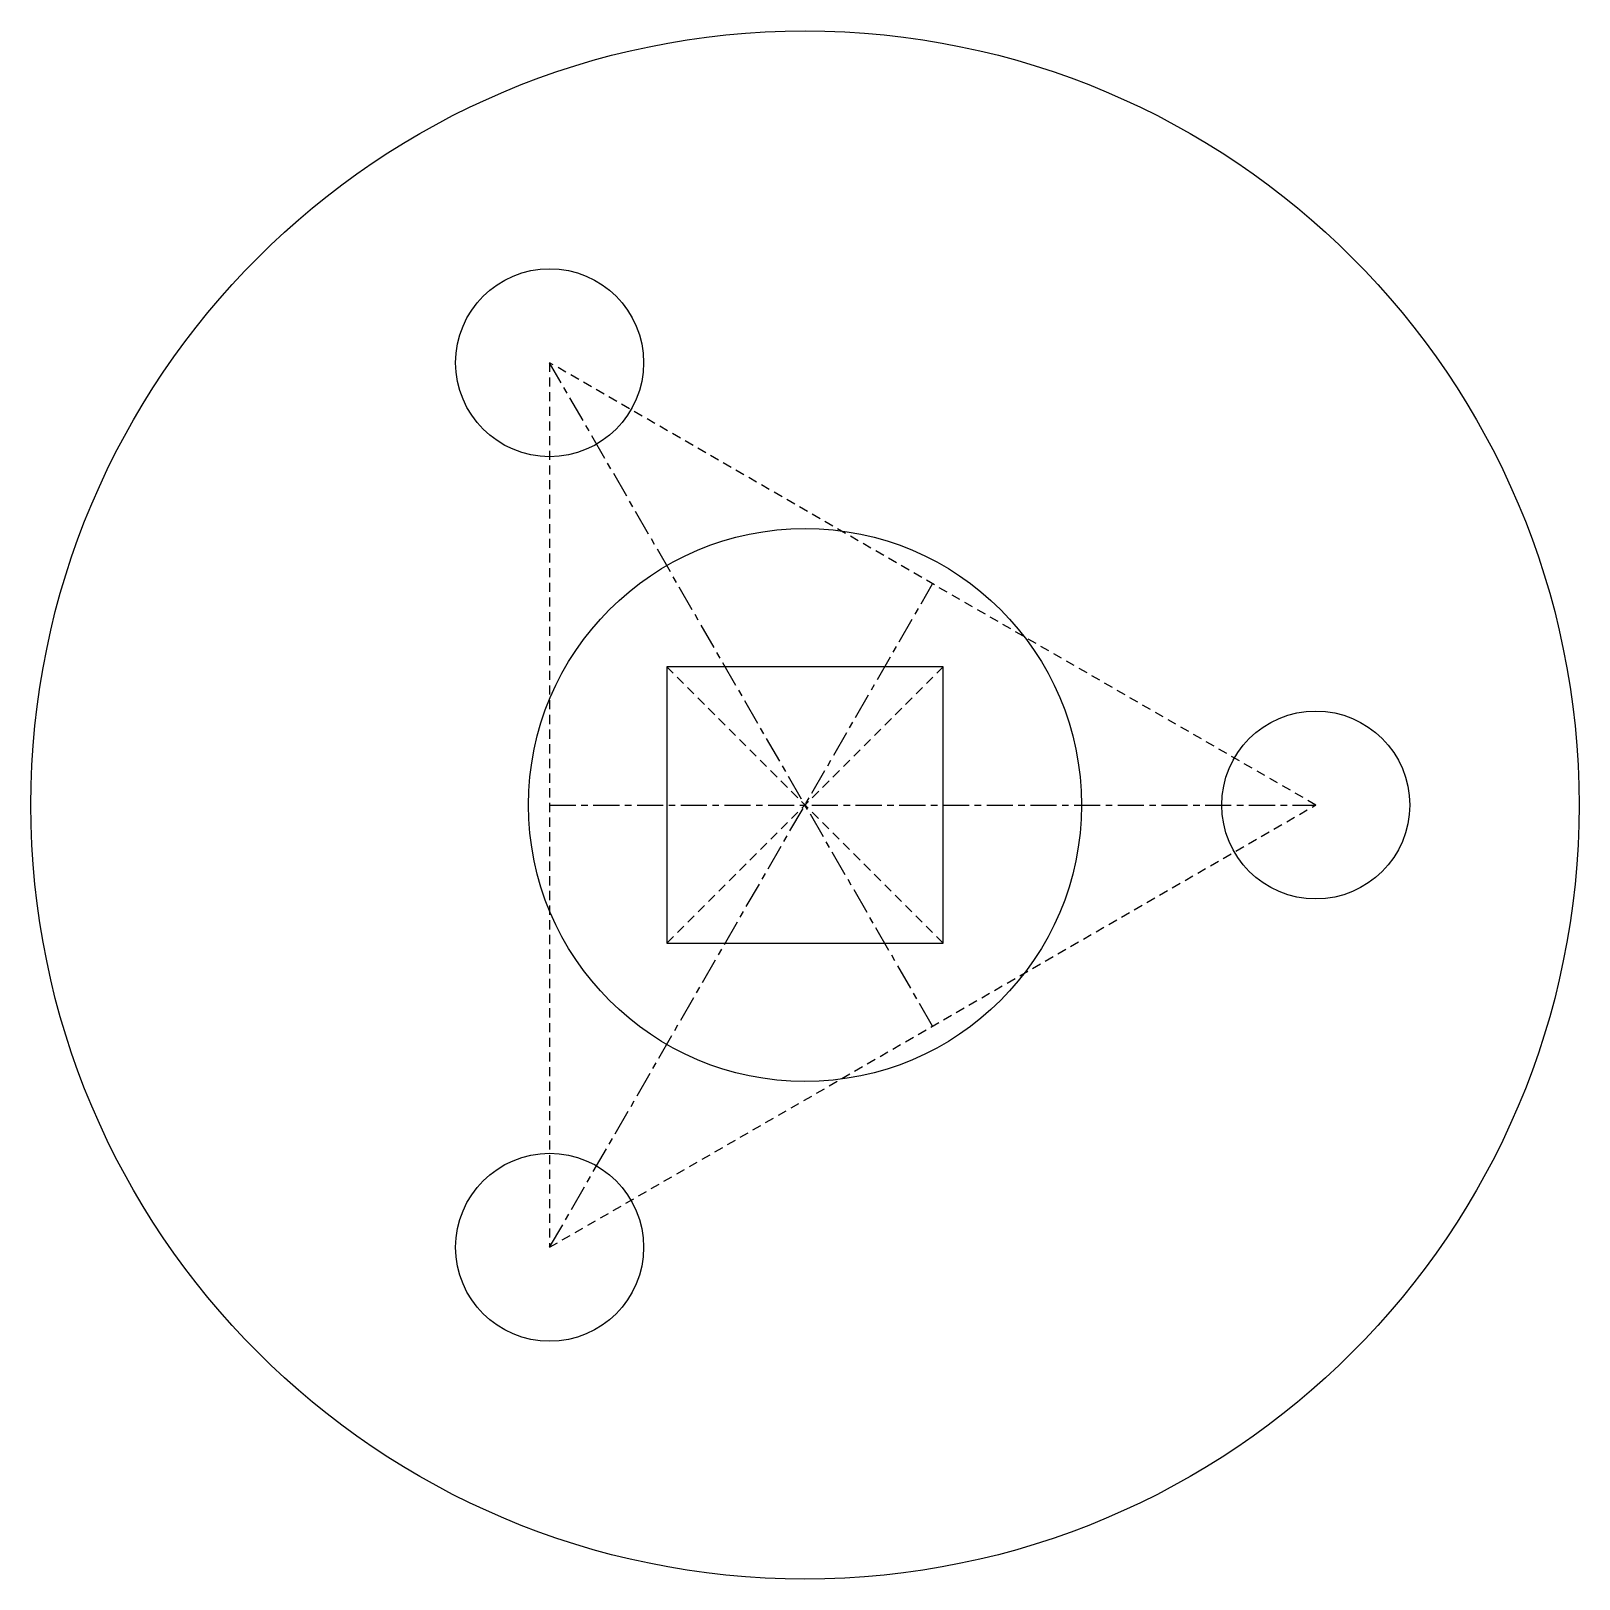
# Model space of a CAD drawing. Header units: millimetres. Extents: x -14 to 14, y -14 to 14.
import ezdxf

# ---------------------------------------------------------------- set-up
doc = ezdxf.new("R2010")
doc.units = ezdxf.units.MM
doc.linetypes.add('CHAIN', pattern=[0.7087, 0.4724, -0.0591, 0.1181, -0.0591])
doc.linetypes.add('DASHED', pattern=[0.2067, 0.1654, -0.0413])

msp = doc.modelspace()

# ---------------------------------------------------------------- linework, layer by layer
at = {"color": 190, "linetype": 'DASHED', "lineweight": 25, "true_color": 0x8018ff}
for p, q in [((9.238, 0), (-4.619, 8)), ((-4.619, 8), (-4.619, -8)), ((2.5, 2.5), (-2.5, -2.5)), ((-2.5, 2.5), (2.5, -2.5)), ((-4.619, -8), (9.238, 0))]:
    msp.add_line(p, q, dxfattribs=at)
at = {"linetype": 'CHAIN'}
for p, q in [((2.309, -4), (-4.619, 8)), ((-4.619, -8), (2.309, 4)), ((-4.619, 0), (9.238, 0))]:
    msp.add_line(p, q, dxfattribs=at)
msp.add_lwpolyline([(2.5, 2.5), (-2.5, 2.5), (-2.5, -2.5), (2.5, -2.5)], close=True)
for centre, radius in [((0, 0), 14), ((-4.619, 8), 1.7), ((0, 0), 5), ((9.238, 0), 1.7), ((-4.619, -8), 1.7)]:
    msp.add_circle(centre, radius)

doc.saveas('drawing.dxf')
